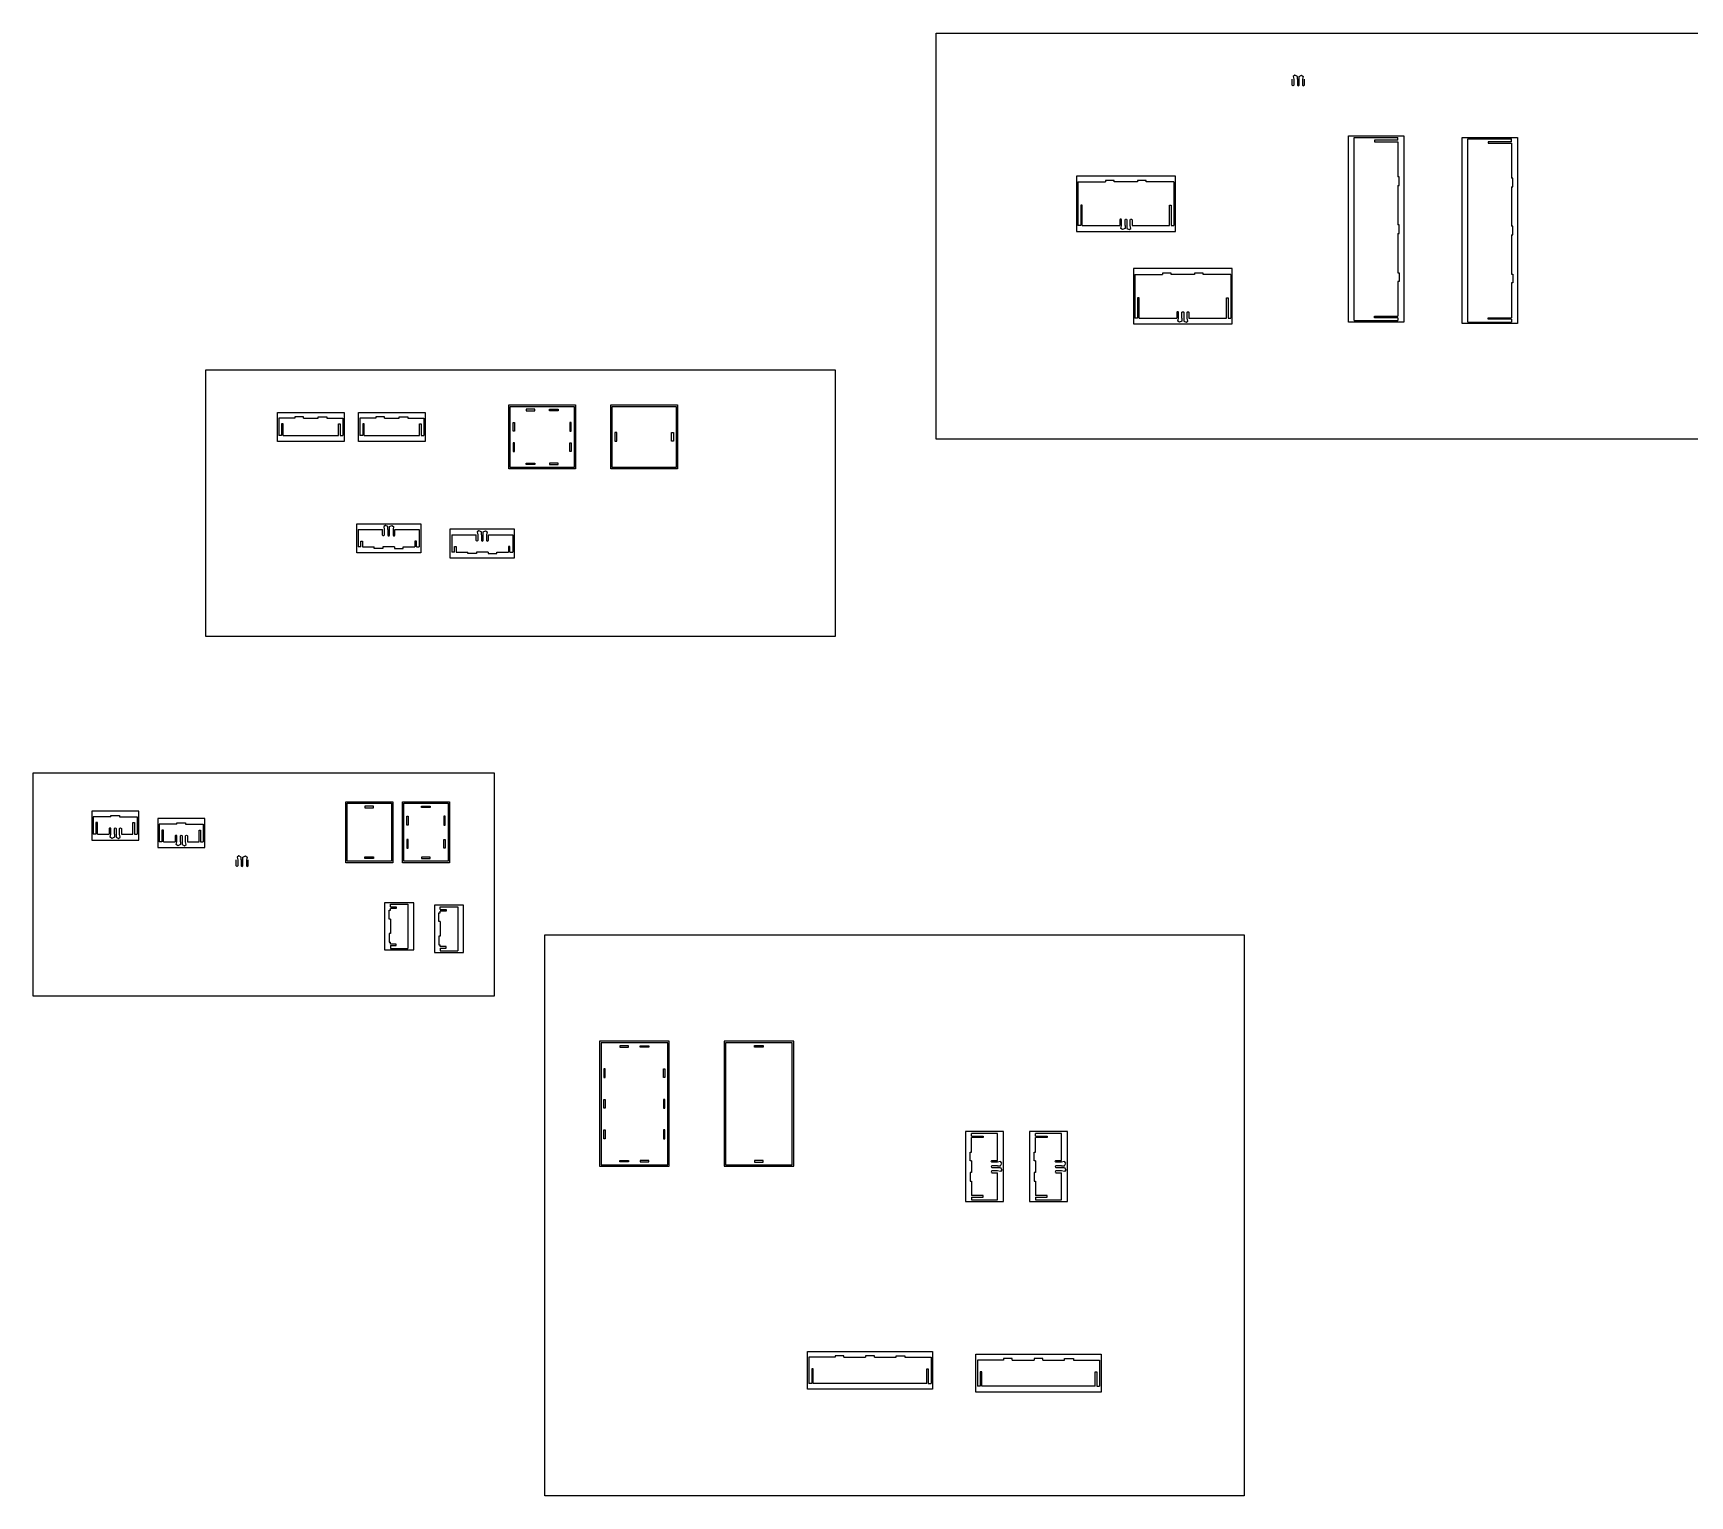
# Model space of a CAD drawing. Header units: centimetres. Extents: x 1831 to 2422, y 2311 to 2582.
# Drawn here: x 1831.3 to 2116.1, y 2311.1 to 2562.6 of the extents above; entities that cross this region are included whole.
import ezdxf

# ---------------------------------------------------------------- set-up
doc = ezdxf.new("R2010")
doc.units = ezdxf.units.CM

msp = doc.modelspace()

# ---------------------------------------------------------------- linework, layer by layer
for p, q in [((2048.2, 2555.35), (2047.92, 2555.15)), ((2047.92, 2555.15), (2048.02, 2554.65)), ((2048.62, 2555.15), (2048.2, 2555.35)), ((2048.62, 2554.65), (2048.62, 2555.15)), ((2048.62, 2554.65), (2048.92, 2554.65)), ((2048.92, 2555.15), (2049.34, 2555.35)), ((2048.92, 2554.65), (2048.92, 2555.15)), ((2049.34, 2555.35), (2049.62, 2555.15)), ((2049.62, 2555.15), (2049.52, 2554.65)), ((2058.4, 2544.65), (2065.9, 2544.65)), ((2058.4, 2513.17), (2058.4, 2544.65)), ((2065.9, 2544.18), (2061.9, 2544.18)), ((2061.9, 2544.18), (2061.9, 2543.91)), ((2061.9, 2543.91), (2065.9, 2543.91)), ((2065.9, 2544.18), (2065.9, 2544.65)), ((2065.9, 2543.91), (2065.9, 2537.91)), ((2077.94, 2544.4), (2085.44, 2544.4)), ((2077.94, 2512.92), (2077.94, 2544.4)), ((2085.44, 2543.93), (2081.44, 2543.93)), ((2081.44, 2543.93), (2081.44, 2543.66)), ((2081.44, 2543.66), (2085.44, 2543.66)), ((2085.44, 2543.93), (2085.44, 2544.4)), ((2085.44, 2543.66), (2085.44, 2537.66)), ((2010.91, 2537.01), (2015.65, 2537.01)), ((2010.91, 2537.01), (2010.91, 2529.51)), ((2021.15, 2537.01), (2017.15, 2537.01)), ((2027.39, 2537.01), (2022.65, 2537.01)), ((2027.39, 2537.01), (2027.39, 2529.51)), ((2065.9, 2536.41), (2065.9, 2529.66)), ((2085.44, 2536.16), (2085.44, 2529.41)), ((2011.65, 2533.01), (2011.38, 2533.01)), ((2011.38, 2533.01), (2011.38, 2529.51)), ((2011.65, 2529.51), (2011.65, 2533.01)), ((2026.65, 2529.51), (2026.65, 2533.01)), ((2026.65, 2533.01), (2026.92, 2533.01)), ((2026.92, 2533.01), (2026.92, 2529.51)), ((2011.38, 2529.51), (2010.91, 2529.51)), ((2011.65, 2529.51), (2018.1, 2529.51)), ((2018.3, 2529.01), (2018.4, 2529.51)), ((2018.57, 2528.81), (2018.3, 2529.01)), ((2019, 2529.01), (2018.57, 2528.81)), ((2019, 2529.51), (2019, 2529.01)), ((2019.3, 2529.51), (2019.3, 2529.01)), ((2019.3, 2529.01), (2019.72, 2528.81)), ((2019.72, 2528.81), (2020, 2529.01)), ((2020, 2529.01), (2019.9, 2529.51)), ((2020.2, 2529.51), (2026.65, 2529.51)), ((2026.92, 2529.51), (2027.39, 2529.51)), ((2065.9, 2528.16), (2065.9, 2521.41)), ((2085.44, 2527.91), (2085.44, 2521.16)), ((2020.7, 2521.1), (2025.44, 2521.1)), ((2020.7, 2521.1), (2020.7, 2513.6)), ((2030.94, 2521.1), (2026.94, 2521.1)), ((2037.18, 2521.1), (2032.44, 2521.1)), ((2037.18, 2521.1), (2037.18, 2513.6)), ((2065.9, 2519.91), (2065.9, 2513.91)), ((2085.44, 2519.66), (2085.44, 2513.66)), ((2021.44, 2517.1), (2021.17, 2517.1)), ((2021.17, 2517.1), (2021.17, 2513.6)), ((2021.44, 2513.6), (2021.44, 2517.1)), ((2036.44, 2513.6), (2036.44, 2517.1)), ((2036.44, 2517.1), (2036.71, 2517.1)), ((2036.71, 2517.1), (2036.71, 2513.6)), ((2021.17, 2513.6), (2020.7, 2513.6)), ((2021.44, 2513.6), (2027.89, 2513.6)), ((2028.09, 2513.1), (2028.19, 2513.6)), ((2028.37, 2512.9), (2028.09, 2513.1)), ((2028.79, 2513.1), (2028.37, 2512.9)), ((2028.79, 2513.6), (2028.79, 2513.1)), ((2029.09, 2513.6), (2029.09, 2513.1)), ((2029.09, 2513.1), (2029.51, 2512.9)), ((2029.51, 2512.9), (2029.79, 2513.1)), ((2029.79, 2513.1), (2029.69, 2513.6)), ((2029.99, 2513.6), (2036.44, 2513.6)), ((2036.71, 2513.6), (2037.18, 2513.6)), ((2058.4, 2513.17), (2065.9, 2513.17)), ((2061.9, 2513.91), (2065.9, 2513.91)), ((2061.9, 2513.64), (2061.9, 2513.91)), ((2061.9, 2513.91), (2065.9, 2513.91)), ((2061.9, 2513.64), (2061.9, 2513.91)), ((2065.9, 2513.64), (2061.9, 2513.64)), ((2065.9, 2513.64), (2061.9, 2513.64)), ((2065.9, 2513.64), (2065.9, 2513.17)), ((2077.94, 2512.92), (2085.44, 2512.92)), ((2081.44, 2513.66), (2085.44, 2513.66)), ((2081.44, 2513.39), (2081.44, 2513.66)), ((2081.44, 2513.66), (2085.44, 2513.66)), ((2081.44, 2513.39), (2081.44, 2513.66)), ((2085.44, 2513.39), (2081.44, 2513.39)), ((2085.44, 2513.39), (2081.44, 2513.39)), ((2085.44, 2513.39), (2085.44, 2512.92)), ((1876.3, 2496.4), (1873.56, 2496.4)), ((1873.56, 2496.4), (1873.56, 2493.4)), ((1874.3, 2495.4), (1874.03, 2495.4)), ((1874.03, 2495.4), (1874.03, 2493.4)), ((1874.3, 2493.4), (1874.3, 2495.4)), ((1877.8, 2496.4), (1880.3, 2496.4)), ((1881.8, 2496.4), (1884.54, 2496.4)), ((1883.8, 2493.4), (1883.8, 2495.4)), ((1883.8, 2495.4), (1884.07, 2495.4)), ((1884.07, 2495.4), (1884.07, 2493.4)), ((1884.54, 2496.4), (1884.54, 2493.4)), ((1890.23, 2496.4), (1887.49, 2496.4)), ((1887.49, 2496.4), (1887.49, 2493.4)), ((1888.23, 2495.4), (1887.96, 2495.4)), ((1887.96, 2495.4), (1887.96, 2493.4)), ((1888.23, 2493.4), (1888.23, 2495.4)), ((1891.73, 2496.4), (1894.23, 2496.4)), ((1895.73, 2496.4), (1898.47, 2496.4)), ((1897.73, 2493.4), (1897.73, 2495.4)), ((1897.73, 2495.4), (1898, 2495.4)), ((1898, 2495.4), (1898, 2493.4)), ((1898.47, 2496.4), (1898.47, 2493.4)), ((1874.03, 2493.4), (1873.56, 2493.4)), ((1874.3, 2493.4), (1883.8, 2493.4)), ((1884.07, 2493.4), (1884.54, 2493.4)), ((1887.96, 2493.4), (1887.49, 2493.4)), ((1888.23, 2493.4), (1897.73, 2493.4)), ((1898, 2493.4), (1898.47, 2493.4)), ((1891.86, 2477.96), (1891.58, 2477.76)), ((1891.58, 2477.76), (1891.68, 2477.26)), ((1892.28, 2477.76), (1891.86, 2477.96)), ((1892.28, 2477.26), (1892.28, 2477.76)), ((1892.58, 2477.76), (1893, 2477.96)), ((1892.58, 2477.26), (1892.58, 2477.76)), ((1893, 2477.96), (1893.28, 2477.76)), ((1893.28, 2477.76), (1893.18, 2477.26)), ((1887.19, 2477.26), (1887.19, 2474.26)), ((1887.19, 2477.26), (1891.38, 2477.26)), ((1887.66, 2475.26), (1887.93, 2475.26)), ((1887.66, 2474.26), (1887.66, 2475.26)), ((1887.93, 2475.26), (1887.93, 2474.26)), ((1893.48, 2477.26), (1897.67, 2477.26)), ((1897.2, 2475.26), (1896.93, 2475.26)), ((1896.93, 2475.26), (1896.93, 2474.26)), ((1897.2, 2474.26), (1897.2, 2475.26)), ((1897.67, 2477.26), (1897.67, 2474.26)), ((1903.27, 2476.36), (1903.27, 2473.36)), ((1903.27, 2476.36), (1907.46, 2476.36)), ((1907.93, 2477.06), (1907.66, 2476.86)), ((1907.66, 2476.86), (1907.76, 2476.36)), ((1908.36, 2476.86), (1907.93, 2477.06)), ((1908.36, 2476.36), (1908.36, 2476.86)), ((1908.66, 2476.86), (1909.08, 2477.06)), ((1908.66, 2476.36), (1908.66, 2476.86)), ((1909.08, 2477.06), (1909.36, 2476.86)), ((1909.36, 2476.86), (1909.26, 2476.36)), ((1909.56, 2476.36), (1913.75, 2476.36)), ((1913.75, 2476.36), (1913.75, 2473.36)), ((1887.66, 2474.26), (1887.19, 2474.26)), ((1887.93, 2474.26), (1889.93, 2474.26)), ((1893.43, 2474.26), (1891.43, 2474.26)), ((1894.93, 2474.26), (1896.93, 2474.26)), ((1897.2, 2474.26), (1897.67, 2474.26)), ((1903.74, 2473.36), (1903.27, 2473.36)), ((1903.74, 2474.36), (1904.01, 2474.36)), ((1903.74, 2473.36), (1903.74, 2474.36)), ((1904.01, 2474.36), (1904.01, 2473.36)), ((1904.01, 2473.36), (1906.01, 2473.36)), ((1909.51, 2473.36), (1907.51, 2473.36)), ((1911.01, 2473.36), (1913.01, 2473.36)), ((1913.28, 2474.36), (1913.01, 2474.36)), ((1913.01, 2474.36), (1913.01, 2473.36)), ((1913.28, 2473.36), (1913.28, 2474.36)), ((1913.28, 2473.36), (1913.75, 2473.36)), ((1844.68, 2427.87), (1841.64, 2427.87)), ((1842.38, 2426.87), (1842.11, 2426.87)), ((1842.11, 2426.87), (1842.11, 2424.87)), ((1842.38, 2424.87), (1842.38, 2426.87)), ((1846.18, 2427.87), (1849.22, 2427.87)), ((1848.48, 2424.87), (1848.48, 2426.87)), ((1848.48, 2426.87), (1848.75, 2426.87)), ((1848.75, 2426.87), (1848.75, 2424.87)), ((1856.03, 2426.59), (1852.99, 2426.59)), ((1857.53, 2426.59), (1860.57, 2426.59)), ((1842.11, 2424.87), (1841.64, 2424.87)), ((1842.38, 2424.87), (1844.38, 2424.87)), ((1844.58, 2424.37), (1844.68, 2424.87)), ((1844.86, 2424.17), (1844.58, 2424.37)), ((1845.28, 2424.37), (1844.86, 2424.17)), ((1845.28, 2424.87), (1845.28, 2424.37)), ((1845.58, 2424.87), (1845.58, 2424.37)), ((1845.58, 2424.37), (1846, 2424.17)), ((1846, 2424.17), (1846.28, 2424.37)), ((1846.28, 2424.37), (1846.18, 2424.87)), ((1846.48, 2424.87), (1848.48, 2424.87)), ((1848.75, 2424.87), (1849.22, 2424.87)), ((1853.46, 2423.59), (1852.99, 2423.59)), ((1853.73, 2425.59), (1853.46, 2425.59)), ((1853.46, 2425.59), (1853.46, 2423.59)), ((1853.73, 2423.59), (1853.73, 2425.59)), ((1853.73, 2423.59), (1855.73, 2423.59)), ((1855.93, 2423.09), (1856.03, 2423.59)), ((1856.63, 2423.59), (1856.63, 2423.09)), ((1856.93, 2423.59), (1856.93, 2423.09)), ((1857.63, 2423.09), (1857.53, 2423.59)), ((1857.83, 2423.59), (1859.83, 2423.59)), ((1859.83, 2423.59), (1859.83, 2425.59)), ((1859.83, 2425.59), (1860.1, 2425.59)), ((1860.1, 2425.59), (1860.1, 2423.59)), ((1860.1, 2423.59), (1860.57, 2423.59)), ((1856.2, 2422.89), (1855.93, 2423.09)), ((1856.63, 2423.09), (1856.2, 2422.89)), ((1856.93, 2423.09), (1857.35, 2422.89)), ((1857.35, 2422.89), (1857.63, 2423.09)), ((1866.67, 2421.15), (1866.39, 2420.95)), ((1866.39, 2420.95), (1866.49, 2420.45)), ((1867.09, 2420.95), (1866.67, 2421.15)), ((1867.09, 2420.45), (1867.09, 2420.95)), ((1867.39, 2420.95), (1867.82, 2421.15)), ((1867.39, 2420.45), (1867.39, 2420.95)), ((1867.82, 2421.15), (1868.09, 2420.95)), ((1868.09, 2420.95), (1867.99, 2420.45)), ((1867.09, 2420.45), (1867.39, 2420.45)), ((1892.74, 2412.37), (1892.74, 2412.84)), ((1892.74, 2412.37), (1893.74, 2412.37)), ((1893.74, 2412.1), (1892.74, 2412.1)), ((1892.74, 2411.8), (1892.74, 2412.1)), ((1893.74, 2412.37), (1893.74, 2412.1)), ((1895.74, 2412.84), (1895.74, 2405.26)), ((1901.3, 2411.94), (1901.3, 2412.41)), ((1904.3, 2412.41), (1904.3, 2404.83)), ((1892.74, 2410.3), (1892.74, 2407.8)), ((1892.74, 2410.3), (1892.74, 2407.8)), ((1901.3, 2411.94), (1902.3, 2411.94)), ((1902.3, 2411.67), (1901.3, 2411.67)), ((1901.3, 2411.37), (1901.3, 2411.67)), ((1901.3, 2409.87), (1901.3, 2407.37)), ((1901.3, 2409.87), (1901.3, 2407.37)), ((1902.3, 2411.94), (1902.3, 2411.67)), ((1892.74, 2406), (1892.74, 2406.3)), ((1893.74, 2406), (1892.74, 2406)), ((1892.74, 2405.73), (1893.74, 2405.73)), ((1892.74, 2405.73), (1892.74, 2405.26)), ((1893.74, 2405.73), (1893.74, 2406)), ((1901.3, 2405.57), (1901.3, 2405.87)), ((1902.3, 2405.57), (1901.3, 2405.57)), ((1901.3, 2405.3), (1902.3, 2405.3)), ((1901.3, 2405.3), (1901.3, 2404.83)), ((1902.3, 2405.3), (1902.3, 2405.57)), ((1992.6, 2372.99), (1992.6, 2373.46)), ((1992.6, 2372.99), (1994.6, 2372.99)), ((1994.6, 2372.72), (1992.6, 2372.72)), ((1992.6, 2370.25), (1992.6, 2372.72)), ((1994.6, 2372.99), (1994.6, 2372.72)), ((1997.1, 2368.8), (1997.1, 2373.46)), ((2003.6, 2372.99), (2003.6, 2373.46)), ((2003.6, 2372.99), (2005.6, 2372.99)), ((2005.6, 2372.72), (2003.6, 2372.72)), ((2003.6, 2370.25), (2003.6, 2372.72)), ((2005.6, 2372.99), (2005.6, 2372.72)), ((2008.1, 2368.8), (2008.1, 2373.46)), ((1992.6, 2368.75), (1992.6, 2366.75)), ((1997.6, 2368.6), (1997.1, 2368.5)), ((1997.1, 2367.9), (1997.6, 2367.9)), ((1997.1, 2367.6), (1997.6, 2367.6)), ((1997.6, 2366.9), (1997.1, 2367)), ((1997.1, 2362.04), (1997.1, 2366.7)), ((1997.8, 2368.32), (1997.6, 2368.6)), ((1997.6, 2367.9), (1997.8, 2368.32)), ((1997.6, 2367.6), (1997.8, 2367.18)), ((1997.8, 2367.18), (1997.6, 2366.9)), ((2003.6, 2368.75), (2003.6, 2366.75)), ((2008.6, 2368.6), (2008.1, 2368.5)), ((2008.1, 2367.9), (2008.6, 2367.9)), ((2008.1, 2367.6), (2008.6, 2367.6)), ((2008.6, 2366.9), (2008.1, 2367)), ((2008.1, 2362.04), (2008.1, 2366.7)), ((2008.8, 2368.32), (2008.6, 2368.6)), ((2008.6, 2367.9), (2008.8, 2368.32)), ((2008.6, 2367.6), (2008.8, 2367.18)), ((2008.8, 2367.18), (2008.6, 2366.9)), ((1992.6, 2365.25), (1992.6, 2362.78)), ((2003.6, 2365.25), (2003.6, 2362.78)), ((1994.6, 2362.78), (1992.6, 2362.78)), ((1992.6, 2362.51), (1994.6, 2362.51)), ((1992.6, 2362.51), (1992.6, 2362.04)), ((1994.6, 2362.51), (1994.6, 2362.78)), ((2005.6, 2362.78), (2003.6, 2362.78)), ((2003.6, 2362.51), (2005.6, 2362.51)), ((2003.6, 2362.51), (2003.6, 2362.04)), ((2005.6, 2362.51), (2005.6, 2362.78)), ((1969.16, 2334.96), (1964.67, 2334.96)), ((1965.41, 2332.96), (1965.14, 2332.96)), ((1965.14, 2332.96), (1965.14, 2330.46)), ((1965.41, 2332.96), (1965.14, 2332.96)), ((1965.14, 2332.96), (1965.14, 2330.46)), ((1965.41, 2330.46), (1965.41, 2332.96)), ((1965.41, 2330.46), (1965.41, 2332.96)), ((1970.66, 2334.96), (1974.41, 2334.96)), ((1975.91, 2334.96), (1979.66, 2334.96)), ((1981.16, 2334.96), (1985.65, 2334.96)), ((1984.91, 2330.46), (1984.91, 2332.96)), ((1984.91, 2332.96), (1985.18, 2332.96)), ((1985.18, 2332.96), (1985.18, 2330.46)), ((1998.12, 2334.49), (1993.63, 2334.49)), ((1994.37, 2332.49), (1994.1, 2332.49)), ((1994.1, 2332.49), (1994.1, 2329.99)), ((1994.37, 2332.49), (1994.1, 2332.49)), ((1994.1, 2332.49), (1994.1, 2329.99)), ((1994.37, 2329.99), (1994.37, 2332.49)), ((1994.37, 2329.99), (1994.37, 2332.49)), ((1999.62, 2334.49), (2003.37, 2334.49)), ((2004.87, 2334.49), (2008.62, 2334.49)), ((2010.12, 2334.49), (2014.61, 2334.49)), ((2013.87, 2329.99), (2013.87, 2332.49)), ((2013.87, 2332.49), (2014.14, 2332.49)), ((2014.14, 2332.49), (2014.14, 2329.99)), ((1965.14, 2330.46), (1964.67, 2330.46)), ((1984.91, 2330.46), (1965.41, 2330.46)), ((1985.18, 2330.46), (1985.65, 2330.46)), ((1994.1, 2329.99), (1993.63, 2329.99)), ((2013.87, 2329.99), (1994.37, 2329.99)), ((2014.14, 2329.99), (2014.61, 2329.99))]:
    msp.add_line(p, q)
for points in [[(1986.53, 2562.59), (2175.25, 2562.59), (2175.25, 2492.81), (1986.53, 2492.81)], [(2066.9, 2512.91), (2057.4, 2512.91), (2057.4, 2544.91), (2066.9, 2544.91)], [(2086.44, 2512.66), (2076.94, 2512.66), (2076.94, 2544.66), (2086.44, 2544.66)], [(2010.65, 2528.51), (2027.65, 2528.51), (2027.65, 2538.01), (2010.65, 2538.01)], [(2020.44, 2512.6), (2037.44, 2512.6), (2037.44, 2522.1), (2020.44, 2522.1)], [(1861, 2504.68), (1969.2, 2504.68), (1969.2, 2458.87), (1861, 2458.87)], [(1913.07, 2498.68), (1924.57, 2498.68), (1924.57, 2487.68), (1913.07, 2487.68)], [(1913.33, 2498.42), (1924.31, 2498.42), (1924.31, 2487.94), (1913.33, 2487.94)], [(1916.07, 2497.92), (1916.07, 2497.68), (1917.57, 2497.68), (1917.57, 2497.92)], [(1921.57, 2497.92), (1921.57, 2497.68), (1920.07, 2497.68), (1920.07, 2497.92)], [(1930.6, 2498.68), (1942.1, 2498.68), (1942.1, 2487.68), (1930.6, 2487.68)], [(1930.86, 2498.42), (1941.84, 2498.42), (1941.84, 2487.94), (1930.86, 2487.94)], [(1873.3, 2497.4), (1884.8, 2497.4), (1884.8, 2492.4), (1873.3, 2492.4)], [(1887.23, 2497.4), (1898.73, 2497.4), (1898.73, 2492.4), (1887.23, 2492.4)], [(1913.83, 2495.68), (1914.07, 2495.68), (1914.07, 2494.18), (1913.83, 2494.18)], [(1923.81, 2495.68), (1923.57, 2495.68), (1923.57, 2494.18), (1923.81, 2494.18)], [(1913.83, 2490.68), (1914.07, 2490.68), (1914.07, 2492.18), (1913.83, 2492.18)], [(1923.81, 2490.68), (1923.57, 2490.68), (1923.57, 2492.18), (1923.81, 2492.18)], [(1931.33, 2492.43), (1931.63, 2492.43), (1931.63, 2493.93), (1931.33, 2493.93)], [(1941.37, 2492.43), (1941.07, 2492.43), (1941.07, 2493.93), (1941.37, 2493.93)], [(1916.07, 2488.44), (1916.07, 2488.68), (1917.57, 2488.68), (1917.57, 2488.44)], [(1921.57, 2488.44), (1921.57, 2488.68), (1920.07, 2488.68), (1920.07, 2488.44)], [(1886.93, 2478.26), (1897.93, 2478.26), (1897.93, 2473.26), (1886.93, 2473.26)], [(1903.01, 2477.36), (1914.01, 2477.36), (1914.01, 2472.36), (1903.01, 2472.36)], [(1831.32, 2435.43), (1910.54, 2435.43), (1910.54, 2397.06), (1831.32, 2397.06)], [(1885.05, 2430.46), (1893.15, 2430.46), (1893.15, 2419.96), (1885.05, 2419.96)], [(1885.31, 2430.2), (1892.89, 2430.2), (1892.89, 2420.22), (1885.31, 2420.22)], [(1888.35, 2429.73), (1888.35, 2429.43), (1889.85, 2429.43), (1889.85, 2429.73)], [(1894.79, 2430.46), (1902.89, 2430.46), (1902.89, 2419.96), (1894.79, 2419.96)], [(1895.05, 2430.2), (1902.63, 2430.2), (1902.63, 2420.22), (1895.05, 2420.22)], [(1898.09, 2429.46), (1898.09, 2429.7), (1899.59, 2429.7), (1899.59, 2429.46)], [(1841.38, 2423.87), (1849.48, 2423.87), (1849.48, 2428.87), (1841.38, 2428.87)], [(1852.73, 2422.59), (1860.83, 2422.59), (1860.83, 2427.59), (1852.73, 2427.59)], [(1895.79, 2426.46), (1895.55, 2426.46), (1895.55, 2427.96), (1895.79, 2427.96)], [(1901.89, 2426.46), (1902.13, 2426.46), (1902.13, 2427.96), (1901.89, 2427.96)], [(1895.79, 2423.96), (1895.55, 2423.96), (1895.55, 2422.46), (1895.79, 2422.46)], [(1901.89, 2423.96), (1902.13, 2423.96), (1902.13, 2422.46), (1901.89, 2422.46)], [(1888.35, 2420.69), (1888.35, 2420.99), (1889.85, 2420.99), (1889.85, 2420.69)], [(1898.09, 2420.96), (1898.09, 2420.72), (1899.59, 2420.72), (1899.59, 2420.96)], [(1896.74, 2413.1), (1891.74, 2413.1), (1891.74, 2405), (1896.74, 2405)], [(1905.3, 2412.67), (1900.3, 2412.67), (1900.3, 2404.57), (1905.3, 2404.57)], [(1919.29, 2407.59), (2039.48, 2407.59), (2039.48, 2311.14), (1919.29, 2311.14)], [(1928.67, 2367.79), (1940.67, 2367.79), (1940.67, 2389.29), (1928.67, 2389.29)], [(1950.07, 2367.79), (1962.07, 2367.79), (1962.07, 2389.29), (1950.07, 2389.29)], [(1928.93, 2368.05), (1940.41, 2368.05), (1940.41, 2389.03), (1928.93, 2389.03)], [(1933.67, 2388.29), (1933.67, 2388.53), (1932.17, 2388.53), (1932.17, 2388.29)], [(1935.67, 2388.29), (1935.67, 2388.53), (1937.17, 2388.53), (1937.17, 2388.29)], [(1950.33, 2368.05), (1961.81, 2368.05), (1961.81, 2389.03), (1950.33, 2389.03)], [(1955.32, 2388.26), (1955.32, 2388.56), (1956.82, 2388.56), (1956.82, 2388.26)], [(1929.67, 2384.54), (1929.43, 2384.54), (1929.43, 2383.04), (1929.67, 2383.04)], [(1939.67, 2384.54), (1939.91, 2384.54), (1939.91, 2383.04), (1939.67, 2383.04)], [(1929.67, 2377.79), (1929.43, 2377.79), (1929.43, 2379.29), (1929.67, 2379.29)], [(1939.67, 2377.79), (1939.91, 2377.79), (1939.91, 2379.29), (1939.67, 2379.29)], [(1929.67, 2372.54), (1929.43, 2372.54), (1929.43, 2374.04), (1929.67, 2374.04)], [(1939.67, 2372.54), (1939.91, 2372.54), (1939.91, 2374.04), (1939.67, 2374.04)], [(1991.6, 2361.75), (1998.1, 2361.75), (1998.1, 2373.75), (1991.6, 2373.75)], [(2002.6, 2361.75), (2009.1, 2361.75), (2009.1, 2373.75), (2002.6, 2373.75)], [(1933.67, 2368.79), (1933.67, 2368.55), (1932.17, 2368.55), (1932.17, 2368.79)], [(1935.67, 2368.79), (1935.67, 2368.55), (1937.17, 2368.55), (1937.17, 2368.79)], [(1955.32, 2368.82), (1955.32, 2368.52), (1956.82, 2368.52), (1956.82, 2368.82)], [(1985.91, 2329.46), (1964.41, 2329.46), (1964.41, 2335.96), (1985.91, 2335.96)], [(2014.87, 2328.99), (1993.37, 2328.99), (1993.37, 2335.49), (2014.87, 2335.49)]]:
    msp.add_lwpolyline(points, close=True)
for points in [[(2048.02, 2554.65), (2048.02, 2553.65, -0.666667), (2047.72, 2553.65), (2047.72, 2554.65)], [(2048.62, 2554.65), (2048.62, 2553.65, 0.666667), (2048.92, 2553.65), (2048.92, 2554.65)], [(2049.52, 2554.65), (2049.52, 2553.65, 0.666667), (2049.82, 2553.65), (2049.82, 2554.65)], [(2018.4, 2529.51), (2018.4, 2530.51, 0.666667), (2018.1, 2530.51), (2018.1, 2529.51)], [(2019, 2529.51), (2019, 2530.51, -0.666667), (2019.3, 2530.51), (2019.3, 2529.51)], [(2019.9, 2529.51), (2019.9, 2530.51, -0.666667), (2020.2, 2530.51), (2020.2, 2529.51)], [(2028.19, 2513.6), (2028.19, 2514.6, 0.666667), (2027.89, 2514.6), (2027.89, 2513.6)], [(2028.79, 2513.6), (2028.79, 2514.6, -0.666667), (2029.09, 2514.6), (2029.09, 2513.6)], [(2029.69, 2513.6), (2029.69, 2514.6, -0.666667), (2029.99, 2514.6), (2029.99, 2513.6)], [(1891.68, 2477.26), (1891.68, 2476.26, -0.666667), (1891.38, 2476.26), (1891.38, 2477.26)], [(1892.28, 2477.26), (1892.28, 2476.26, 0.666667), (1892.58, 2476.26), (1892.58, 2477.26)], [(1893.18, 2477.26), (1893.18, 2476.26, 0.666667), (1893.48, 2476.26), (1893.48, 2477.26)], [(1907.76, 2476.36), (1907.76, 2475.36, -0.666667), (1907.46, 2475.36), (1907.46, 2476.36)], [(1908.36, 2476.36), (1908.36, 2475.36, 0.666667), (1908.66, 2475.36), (1908.66, 2476.36)], [(1909.26, 2476.36), (1909.26, 2475.36, 0.666667), (1909.56, 2475.36), (1909.56, 2476.36)], [(1844.68, 2424.87), (1844.68, 2425.87, 0.666667), (1844.38, 2425.87), (1844.38, 2424.87)], [(1845.28, 2424.87), (1845.28, 2425.87, -0.666667), (1845.58, 2425.87), (1845.58, 2424.87)], [(1846.18, 2424.87), (1846.18, 2425.87, -0.666667), (1846.48, 2425.87), (1846.48, 2424.87)], [(1856.03, 2423.59), (1856.03, 2424.59, 0.666667), (1855.73, 2424.59), (1855.73, 2423.59)], [(1856.63, 2423.59), (1856.63, 2424.59, -0.666667), (1856.93, 2424.59), (1856.93, 2423.59)], [(1857.53, 2423.59), (1857.53, 2424.59, -0.666667), (1857.83, 2424.59), (1857.83, 2423.59)], [(1866.49, 2420.45), (1866.49, 2419.45, -0.666667), (1866.19, 2419.45), (1866.19, 2420.45)], [(1867.09, 2420.45), (1867.09, 2419.45, 0.666667), (1867.39, 2419.45), (1867.39, 2420.45)], [(1867.99, 2420.45), (1867.99, 2419.45, 0.666667), (1868.29, 2419.45), (1868.29, 2420.45)], [(1997.1, 2368.5), (1996.1, 2368.5, -0.666667), (1996.1, 2368.8), (1997.1, 2368.8)], [(1997.1, 2367.9), (1996.1, 2367.9, 0.666667), (1996.1, 2367.6), (1997.1, 2367.6)], [(1997.1, 2367), (1996.1, 2367, 0.666667), (1996.1, 2366.7), (1997.1, 2366.7)], [(2008.1, 2368.5), (2007.1, 2368.5, -0.666667), (2007.1, 2368.8), (2008.1, 2368.8)], [(2008.1, 2367.9), (2007.1, 2367.9, 0.666667), (2007.1, 2367.6), (2008.1, 2367.6)], [(2008.1, 2367), (2007.1, 2367, 0.666667), (2007.1, 2366.7), (2008.1, 2366.7)]]:
    msp.add_lwpolyline(points, format="xyb")
for points in [[(2065.9, 2536.41), (2066.14, 2536.41), (2066.14, 2537.91), (2065.9, 2537.91)], [(2085.44, 2536.16), (2085.68, 2536.16), (2085.68, 2537.66), (2085.44, 2537.66)], [(2017.15, 2537.01), (2017.15, 2537.25), (2015.65, 2537.25), (2015.65, 2537.01)], [(2022.65, 2537.01), (2022.65, 2537.25), (2021.15, 2537.25), (2021.15, 2537.01)], [(2065.9, 2528.16), (2066.14, 2528.16), (2066.14, 2529.66), (2065.9, 2529.66)], [(2085.44, 2527.91), (2085.68, 2527.91), (2085.68, 2529.41), (2085.44, 2529.41)], [(2026.94, 2521.1), (2026.94, 2521.34), (2025.44, 2521.34), (2025.44, 2521.1)], [(2032.44, 2521.1), (2032.44, 2521.34), (2030.94, 2521.34), (2030.94, 2521.1)], [(2065.9, 2521.41), (2066.14, 2521.41), (2066.14, 2519.91), (2065.9, 2519.91)], [(2085.44, 2521.16), (2085.68, 2521.16), (2085.68, 2519.66), (2085.44, 2519.66)], [(1877.8, 2496.4), (1877.8, 2496.64), (1876.3, 2496.64), (1876.3, 2496.4)], [(1880.3, 2496.4), (1880.3, 2496.64), (1881.8, 2496.64), (1881.8, 2496.4)], [(1891.73, 2496.4), (1891.73, 2496.64), (1890.23, 2496.64), (1890.23, 2496.4)], [(1894.23, 2496.4), (1894.23, 2496.64), (1895.73, 2496.64), (1895.73, 2496.4)], [(1891.43, 2474.26), (1891.43, 2474.02), (1889.93, 2474.02), (1889.93, 2474.26)], [(1893.43, 2474.26), (1893.43, 2474.02), (1894.93, 2474.02), (1894.93, 2474.26)], [(1907.51, 2473.36), (1907.51, 2473.12), (1906.01, 2473.12), (1906.01, 2473.36)], [(1909.51, 2473.36), (1909.51, 2473.12), (1911.01, 2473.12), (1911.01, 2473.36)], [(1841.64, 2427.87), (1841.64, 2424.87)], [(1844.68, 2427.87), (1844.68, 2428.11), (1846.18, 2428.11), (1846.18, 2427.87)], [(1849.22, 2427.87), (1849.22, 2424.87)], [(1852.99, 2426.59), (1852.99, 2423.59)], [(1856.03, 2426.59), (1856.03, 2426.83), (1857.53, 2426.83), (1857.53, 2426.59)], [(1860.57, 2426.59), (1860.57, 2423.59)], [(1892.74, 2412.84), (1895.74, 2412.84)], [(1901.3, 2412.41), (1904.3, 2412.41)], [(1892.74, 2410.3), (1892.5, 2410.3), (1892.5, 2411.8), (1892.74, 2411.8)], [(1901.3, 2409.87), (1901.06, 2409.87), (1901.06, 2411.37), (1901.3, 2411.37)], [(1892.74, 2407.8), (1892.5, 2407.8), (1892.5, 2406.3), (1892.74, 2406.3)], [(1901.3, 2407.37), (1901.06, 2407.37), (1901.06, 2405.87), (1901.3, 2405.87)], [(1892.74, 2405.26), (1895.74, 2405.26)], [(1901.3, 2404.83), (1904.3, 2404.83)], [(1997.1, 2373.46), (1992.6, 2373.46)], [(2008.1, 2373.46), (2003.6, 2373.46)], [(1992.6, 2368.75), (1992.36, 2368.75), (1992.36, 2370.25), (1992.6, 2370.25)], [(2003.6, 2368.75), (2003.36, 2368.75), (2003.36, 2370.25), (2003.6, 2370.25)], [(1992.6, 2366.75), (1992.36, 2366.75), (1992.36, 2365.25), (1992.6, 2365.25)], [(2003.6, 2366.75), (2003.36, 2366.75), (2003.36, 2365.25), (2003.6, 2365.25)], [(1992.6, 2362.04), (1997.1, 2362.04)], [(2003.6, 2362.04), (2008.1, 2362.04)], [(1970.66, 2334.96), (1970.66, 2335.2), (1969.16, 2335.2), (1969.16, 2334.96)], [(1975.91, 2334.96), (1975.91, 2335.2), (1974.41, 2335.2), (1974.41, 2334.96)], [(1979.66, 2334.96), (1979.66, 2335.2), (1981.16, 2335.2), (1981.16, 2334.96)], [(1964.67, 2334.96), (1964.67, 2330.46)], [(1985.65, 2334.96), (1985.65, 2330.46)], [(1993.63, 2334.49), (1993.63, 2329.99)], [(1999.62, 2334.49), (1999.62, 2334.73), (1998.12, 2334.73), (1998.12, 2334.49)], [(2004.87, 2334.49), (2004.87, 2334.73), (2003.37, 2334.73), (2003.37, 2334.49)], [(2008.62, 2334.49), (2008.62, 2334.73), (2010.12, 2334.73), (2010.12, 2334.49)], [(2014.61, 2334.49), (2014.61, 2329.99)]]:
    msp.add_lwpolyline(points)

doc.saveas('drawing.dxf')
